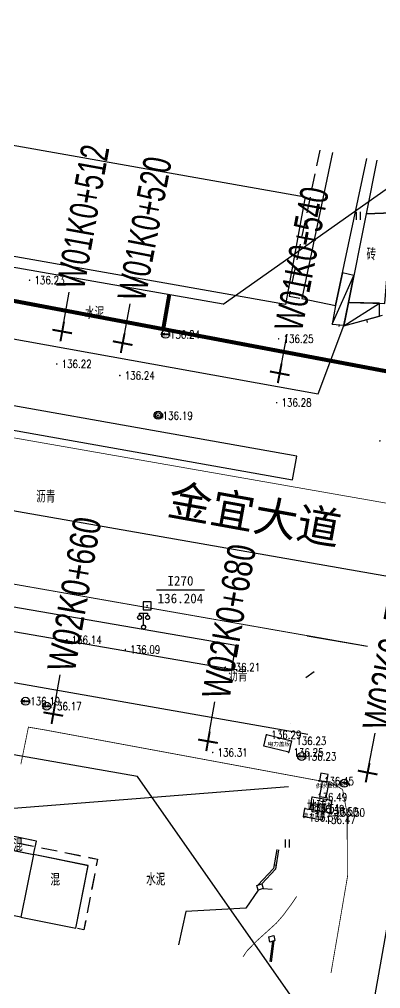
# Model space of a CAD drawing. Extents: x 529262 to 576451, y 2694391 to 2717535.
# Drawn here: x 562501 to 562546.2, y 2710923.4 to 2711044.5 of the extents above; entities that cross this region are included whole.
import ezdxf
from ezdxf.enums import TextEntityAlignment as Align
from ezdxf.xclip import XClip

# ---------------------------------------------------------------- set-up
doc = ezdxf.new("R2010")
doc.units = 0
doc.header["$XCLIPFRAME"] = 0
doc.linetypes.add('X1', pattern=[5, 4, -1])
doc.linetypes.add('X5', pattern=[3, 2, -1])
doc.layers.add('ASSIST', color=7, linetype='Continuous', plot=False)
for name, color, linetype in [('a红线图', 1, 'Continuous'), ('COMPONENT', 8, 'Continuous'), ('DLDW', 8, 'Continuous'), ('DLSS', 4, 'Continuous'), ('GCD', 8, 'Continuous'), ('GPSCOMMON', 7, 'Continuous'), ('GXYZ', 8, 'Continuous'), ('JMD', 8, 'Continuous'), ('KZD', 8, 'Continuous'), ('PP-COM', 7, 'Continuous'), ('RD-中线', 40, 'Continuous'), ('RD-红线', 7, 'Continuous'), ('RD-路名', 7, 'Continuous'), ('ZBTZ', 8, 'Continuous'), ('ZJ', 7, 'Continuous'), ('桩号标注_W01-', 7, 'Continuous'), ('桩号标注_W02-', 7, 'Continuous')]:
    doc.layers.add(name, color=color, linetype=linetype)
doc.styles.add('HZ', font='rs.shx', dxfattribs={"width": 0.8, "bigfont": 'hztxt.shx'})
doc.styles.add('JieTuHzTxt', font='smsim.shx', dxfattribs={"width": 0.7, "bigfont": 'smfs.shx'})
doc.styles.add('SEMDI', font='smsim.shx', dxfattribs={"width": 0.75, "bigfont": 'smfs.shx'})
doc.styles.add('宋体', font='', dxfattribs={"width": 0.75})
doc.styles.add('等线体', font='simhei.ttf')
doc.styles.add('黑体', font='simhei.ttf')
doc.styles.get('宋体').set_extended_font_data('SimSun')
doc.linetypes.add('1161', pattern='A,0,[149,AAA.SHX,S=0.15,R=0,X=0,Y=0],-1.6', length=1.6)

# ---------------------------------------------------------------- blocks, each defined once
blk = doc.blocks.new('A$C19FD0107')
at = {"layer": 'RD-中线', "color": 8}
blk.add_lwpolyline([(-8443.29, 16582.93), (-8702.79, 16628.34)], dxfattribs=at)
blk.add_lwpolyline([(-8653.59, 15420.76), (-8495.76, 16292.39, -0.00211), (-8495.3, 16294.88), (-8485.75, 16345.17, 0.002827), (-8485.14, 16348.51), (-8448.87, 16552.15, -0.000671), (-8448.63, 16553.47), (-8443.3, 16582.94)], format="xyb", dxfattribs=at)
at = {"layer": 'RD-红线', "color": 8}
for points in [[(-8471.5, 16618.33), (-8661.58, 16651.59)], [(-8482.21, 16559.29), (-8668.33, 16591.86)]]:
    blk.add_lwpolyline(points, dxfattribs=at)
blk.add_lwpolyline([(-8471.5, 16618.33), (-8442.57, 16638.66, 0.41438)], format="xyb", dxfattribs=at)
at = {"layer": 'RD-红线', "color": 8, "linetype": 'Continuous'}
blk.add_lwpolyline([(-8461.9, 16530.28), (-8482.21, 16559.29, 0.415102)], format="xyb", dxfattribs=at)
blk = doc.blocks.new('GC200')
at = {"linetype": 'Continuous', "const_width": 0.2, "flags": 128}
blk.add_lwpolyline([(-0.1, 0, 1), (0.1, 0, 1)], format="xyb", close=True, dxfattribs=at)
blk = doc.blocks.new('gc097')
at = {"color": 8}
for p, q in [((-1, 2.9), (-1, 3.5)), ((-1, 3.5), (1, 3.5)), ((0, 0.5), (0, 3.5)), ((1, 3.5), (1, 2.9))]:
    blk.add_line(p, q, dxfattribs=at)
for centre in [(-1, 2.4), (1, 2.4), (0, 0)]:
    blk.add_circle(centre, 0.5, dxfattribs=at)
blk = doc.blocks.new('gc115')
at = {"color": 8}
blk.add_lwpolyline([(-1, -1), (1, -1), (1, 1), (-1, 1)], close=True, dxfattribs=at)
blk.add_point((0, 0), dxfattribs=at)
blk = doc.blocks.new('gc121')
at = {"color": 8}
for p, q in [((-0.5, -1), (-0.5, 1)), ((0.5, -1), (0.5, 1))]:
    blk.add_line(p, q, dxfattribs=at)
blk = doc.blocks.new('gcbj0109')
at = {"linetype": 'Continuous'}
for radius in [1, 0.645]:
    blk.add_circle((0, 0), radius, dxfattribs=at)
blk = doc.blocks.new('gcbj0101')
blk.add_line((-1, 0), (1, 0))
blk.add_circle((0, 0), 1)
blk = doc.blocks.new('gcbj0111')
blk.add_circle((0, 0), 1)
for centre, start, end in [((-0.43, -0.55), 52.0967, 144.3058), ((0.43, 0.55), 232.0967, 324.3058)]:
    blk.add_arc(centre, 0.694, start, end)

msp = doc.modelspace()

# ---------------------------------------------------------------- linework, layer by layer
at = {"layer": 'ASSIST', "linetype": 'Continuous', "elevation": -143.229, "flags": 128}
msp.add_lwpolyline([(562534.887, 2710956.546), (562534.887, 2710956.546)], dxfattribs=at)
msp.add_lwpolyline([(562534.887, 2710956.546), (562534.887, 2710956.546)], dxfattribs=at)
at = {"layer": 'a红线图', "color": 8, "lineweight": 0, "elevation": 137.005}
msp.add_lwpolyline([(562776.02, 2710943.93), (562313.747, 2711024.878)], dxfattribs=at)
msp.add_lwpolyline([(562776.02, 2710943.93), (562313.747, 2711024.878)], dxfattribs=at)
at = {"layer": 'DLSS', "color": 8, "linetype": 'Continuous'}
msp.add_line((562537.902, 2710962.965, -143.229), (562536.852, 2710962.234, -143.229), dxfattribs=at)
at = {"layer": 'DLSS', "color": 8, "linetype": 'Continuous', "const_width": 0.1, "elevation": -143.229}
msp.add_lwpolyline([(562392.809, 2710992.832), (562482.981, 2710976.963), (562537.001, 2710967.487)], dxfattribs=at)
at = {"layer": 'DLSS', "color": 8, "linetype": 'Continuous', "const_width": 0.1}
msp.add_lwpolyline([(562392.821, 2710992.845), (562482.993, 2710976.976), (562537.013, 2710967.5)], dxfattribs=at)
at = {"layer": 'DLSS', "linetype": 'Continuous', "const_width": 0.1, "flags": 128}
msp.add_lwpolyline([(562501.199, 2710951.431), (562502.145, 2710956.06), (562504.238, 2710955.705)], dxfattribs=at)
at = {"layer": 'DLSS', "linetype": 'X1', "const_width": 0.1, "flags": 128}
msp.add_lwpolyline([(562504.238, 2710955.705), (562538.162, 2710949.428), (562538.77, 2710949.355), (562539.919, 2710949.215), (562541.447, 2710948.261), (562542.013, 2710945.264), (562542.042, 2710937.831), (562542.054, 2710937.356), (562539.998, 2710925.35)], dxfattribs=at)
at = {"layer": 'DLSS', "color": 8, "linetype": 'Continuous', "const_width": 0.1, "elevation": 135.956, "flags": 128}
msp.add_lwpolyline([(562529.001, 2710927.374), (562529.468, 2710928.079), (562530.667, 2710929.31), (562533.164, 2710931.573), (562534.015, 2710932.55), (562535.117, 2710934.04), (562535.701, 2710934.903)], dxfattribs=at)
at = {"layer": 'GPSCOMMON', "const_width": 0.5}
for points in [[(562460.196, 2711016.893), (562550.384, 2710999.877)], [(562519.01, 2711005.797), (562519.764, 2711010.107)]]:
    msp.add_lwpolyline(points, dxfattribs=at)
at = {"layer": 'JMD', "linetype": 'Continuous'}
for p, q in [((562540.148, 2711006.397), (562542.842, 2711012.509)), ((562541.6, 2711006.227), (562546.07, 2711009.035)), ((562541.03, 2711006.125), (562541.046, 2711006.324)), ((562544.563, 2711006.608), (562544.46, 2711006.995)), ((562534.682, 2710948.62, -143.229), (562500.262, 2710945.894, -143.229)), ((562533.124, 2710938.792, 136.08), (562532.877, 2710938.833, 136.08))]:
    msp.add_line(p, q, dxfattribs=at)
at = {"layer": 'JMD', "linetype": 'Continuous', "flags": 128}
for points in [[(562536.783, 2711022.316), (562534.306, 2711008.856), (562459.233, 2711022.133), (562459.574, 2711024.039), (562444.141, 2711026.769), (562446.2, 2711038.336)], [(562542.167, 2711009.135), (562546.733, 2711009.018), (562547.637, 2711020.311), (562544.38, 2711020.189)], [(562541.436, 2711012.814), (562541.436, 2711012.814), (562540.576, 2711008.753), (562540.148, 2711006.397), (562541.61, 2711006.278), (562542.167, 2711009.135), (562542.842, 2711012.509)], [(562541.6, 2711006.227), (562546.054, 2711007.423), (562546.07, 2711009.035), (562542.167, 2711009.135)], [(562531.944, 2710955.124), (562535.055, 2710954.352), (562534.71, 2710952.919), (562531.599, 2710953.691)], [(562538.554, 2710949.337), (562539.463, 2710949.2), (562539.632, 2710950.163), (562538.723, 2710950.3)], [(562538.895, 2710949.254), (562538.546, 2710947.376), (562539.403, 2710947.288), (562539.752, 2710949.165)], [(562537.638, 2710947.337), (562540.104, 2710946.927), (562539.863, 2710945.373), (562537.398, 2710945.782)], [(562536.726, 2710945.904), (562539.06, 2710945.5), (562538.903, 2710944.443), (562536.57, 2710944.847)]]:
    msp.add_lwpolyline(points, close=True, dxfattribs=at)
at = {"layer": 'JMD', "linetype": 'X5', "flags": 128}
for points in [[(562538.608, 2711028.156), (562534.762, 2711009.92), (562536.343, 2711009.603)], [(562463.371, 2710948.173), (562463.6, 2710949.156), (562510.791, 2710939.573), (562509.082, 2710930.725), (562508.095, 2710930.937)]]:
    msp.add_lwpolyline(points, dxfattribs=at)
at = {"layer": 'JMD', "linetype": 'Continuous', "flags": 128}
for points in [[(562540.198, 2711027.879), (562536.343, 2711009.603), (562540.576, 2711008.753), (562544.471, 2711027.137)], [(562545.728, 2711026.919), (562544.38, 2711020.189), (562547.637, 2711020.311), (562549.897, 2711020.396), (562549.663, 2711026.235)], [(562541.6, 2711006.227), (562546.434, 2711007.525)], [(562540.148, 2711006.397), (562541.61, 2711006.278)]]:
    msp.add_lwpolyline(points, dxfattribs=at)
at = {"layer": 'JMD', "linetype": 'Continuous', "elevation": -143.229}
msp.add_lwpolyline([(562502.77, 2710940.144), (562501.201, 2710932.312), (562461.817, 2710940.344), (562463.359, 2710948.16)], close=True, dxfattribs=at)
at = {"layer": 'JMD', "linetype": 'Continuous'}
msp.add_lwpolyline([(562502.782, 2710940.157), (562501.213, 2710932.325), (562461.829, 2710940.357), (562463.371, 2710948.173)], close=True, dxfattribs=at)
at = {"layer": 'JMD', "linetype": 'X5', "elevation": -143.229, "flags": 128}
msp.add_lwpolyline([(562463.359, 2710948.16), (562463.589, 2710949.143), (562510.779, 2710939.56), (562509.07, 2710930.712), (562508.083, 2710930.924)], dxfattribs=at)
at = {"layer": 'JMD', "linetype": 'Continuous', "flags": 128}
for points, elevation in [([(562502.77, 2710940.144), (562503.141, 2710941.797), (562499.713, 2710942.505), (562499.44, 2710940.822)], -670.06), ([(562502.782, 2710940.157), (562503.153, 2710941.81), (562499.725, 2710942.518), (562499.452, 2710940.834)], -526.831), ([(562501.201, 2710932.312), (562508.083, 2710930.924), (562509.625, 2710938.74), (562502.77, 2710940.144)], -6.745), ([(562501.213, 2710932.325), (562508.095, 2710930.937), (562509.637, 2710938.753), (562502.782, 2710940.157)], 136.484), ([(562531.353, 2710936.501), (562531.52, 2710935.905), (562530.899, 2710935.677), (562530.732, 2710936.273)], 28.436), ([(562532.831, 2710930.023), (562532.967, 2710929.388), (562532.361, 2710929.205), (562532.225, 2710929.84)], 28.371)]:
    msp.add_lwpolyline(points, close=True, dxfattribs=dict(at, elevation=elevation))
at = {"layer": 'JMD', "linetype": 'Continuous', "elevation": 136.08, "flags": 128}
for points in [[(562533.199, 2710940.785), (562532.808, 2710938.414), (562530.828, 2710936.309)], [(562533.446, 2710940.744), (562533.043, 2710938.298), (562531.353, 2710936.501)]]:
    msp.add_lwpolyline(points, dxfattribs=at)
at = {"layer": 'JMD', "linetype": 'Continuous'}
for points in [[(562532.678, 2710929.301), (562532.349, 2710926.758)], [(562532.835, 2710929.348), (562532.497, 2710926.73)]]:
    msp.add_lwpolyline(points, dxfattribs=at)
at = {"layer": 'KZD', "linetype": 'Continuous'}
msp.add_line((562518.161, 2710973.236), (562524.161, 2710973.236), dxfattribs=at)
at = {"layer": 'ZBTZ', "linetype": '1161', "flags": 128}
for points in [[(562310.328, 2711063.45), (562315.702, 2711037.821), (562321.233, 2711036.112), (562375.051, 2711026.697), (562418.608, 2711019.281), (562538.399, 2710997.696), (562541.589, 2711006.267)], [(562537.106, 2710955.149), (562300.817, 2710996.61)], [(562537.013, 2710967.5), (562544.579, 2710966.172)]]:
    msp.add_lwpolyline(points, dxfattribs=at)
for points in [[(562535.703, 2710989.913), (562314.36, 2711029.257), (562313.934, 2711026.288), (562535.177, 2710986.959)], [(562528.101, 2710966.262), (562312.346, 2711003.478), (562311.8, 2711000.527), (562311.8, 2711000.527), (562527.591, 2710963.305)]]:
    msp.add_lwpolyline(points, close=True, dxfattribs=at)
at = {"layer": 'ZBTZ', "linetype": '1161', "elevation": -143.229, "flags": 128}
msp.add_lwpolyline([(562537.001, 2710967.487), (562544.567, 2710966.16)], dxfattribs=at)
at = {"layer": 'ZBTZ', "linetype": '1161'}
for points in [[(562530.899, 2710935.677), (562529.346, 2710933.44), (562521.852, 2710933.021), (562520.919, 2710928.861)], [(562531.52, 2710935.905), (562532.632, 2710935.798)]]:
    msp.add_lwpolyline(points, dxfattribs=at)
at = {"layer": '桩号标注_W01-'}
for p, q in [((562506.372, 2711005.499), (562507.258, 2711010.42)), ((562513.935, 2711004.046), (562514.879, 2711008.956)), ((562533.576, 2711000.272), (562534.52, 2711005.182))]:
    msp.add_line(p, q, dxfattribs=at)
at = {"layer": '桩号标注_W01-', "const_width": 0.25}
for points in [[(562506.593, 2711006.729), (562506.15, 2711004.269)], [(562507.602, 2711005.277), (562505.141, 2711005.72)], [(562514.171, 2711005.273), (562513.7, 2711002.818)], [(562515.163, 2711003.81), (562512.708, 2711004.281)], [(562533.812, 2711001.5), (562533.34, 2710999.044)], [(562534.804, 2711000.036), (562532.349, 2711000.508)]]:
    msp.add_lwpolyline(points, dxfattribs=at)
at = {"layer": '桩号标注_W02-'}
for p, q in [((562505.254, 2710957.692), (562506.119, 2710962.617)), ((562524.607, 2710954.296), (562525.471, 2710959.221)), ((562544.579, 2710950.383), (562545.54, 2710955.29))]:
    msp.add_line(p, q, dxfattribs=at)
at = {"layer": '桩号标注_W02-', "const_width": 0.25}
for points in [[(562505.47, 2710958.923), (562505.038, 2710956.461)], [(562506.486, 2710957.476), (562504.023, 2710957.908)], [(562524.823, 2710955.528), (562524.391, 2710953.065)], [(562525.838, 2710954.08), (562523.375, 2710954.512)], [(562545.806, 2710950.143), (562543.352, 2710950.623)], [(562544.819, 2710951.61), (562544.339, 2710949.156)]]:
    msp.add_lwpolyline(points, dxfattribs=at)

# ---------------------------------------------------------------- block references
at = {"layer": 'COMPONENT', "linetype": 'Continuous', "xscale": 0.5, "yscale": 0.5}
for name, p in [('gcbj0101', (562519.296, 2711005.149)), ('gcbj0109', (562518.373, 2710995.041)), ('gcbj0101', (562501.783, 2710959.291)), ('gcbj0101', (562504.434, 2710958.681)), ('gcbj0101', (562536.325, 2710952.407)), ('gcbj0111', (562541.654, 2710949.05))]:
    msp.add_blockref(name, p, dxfattribs=at)
at = {"layer": 'DLDW', "linetype": 'Continuous', "xscale": 0.5, "yscale": 0.5, "zscale": 0.5}
msp.add_blockref('gc097', (562516.548, 2710968.554, -143.229), dxfattribs=at)
at = {"layer": 'DLDW', "color": 252, "linetype": 'Continuous', "xscale": 0.5, "yscale": 0.5, "zscale": 0.5}
msp.add_blockref('gc097', (562516.56, 2710968.567), dxfattribs=at)
at = {"layer": 'GCD', "linetype": 'Continuous'}
ref = msp.add_blockref('GC200', (562502.291, 2711011.906, 136.231), dxfattribs=dict(at, xscale=0.5, yscale=0.5, zscale=0.5))
ref.add_attrib('height', '136.23', dxfattribs={"linetype": 'Continuous', "height": 1, "style": 'HZ', "width": 0.8}).set_placement((562502.891, 2711011.906, 136.231), align=Align.MIDDLE_LEFT)
ref = msp.add_blockref('GC200', (562519.24, 2711005.119, 136.236), dxfattribs=dict(at, xscale=0.5, yscale=0.5, zscale=0.5))
ref.add_attrib('height', '136.24', dxfattribs={"linetype": 'Continuous', "height": 1, "style": 'HZ', "width": 0.8}).set_placement((562519.84, 2711005.119, 136.236), align=Align.MIDDLE_LEFT)
ref = msp.add_blockref('GC200', (562533.45, 2711004.585, 136.25), dxfattribs=dict(at, xscale=0.5, yscale=0.5, zscale=0.5))
ref.add_attrib('height', '136.25', dxfattribs={"linetype": 'Continuous', "height": 1, "style": 'HZ', "width": 0.8}).set_placement((562534.05, 2711004.585, 136.25), align=Align.MIDDLE_LEFT)
ref = msp.add_blockref('GC200', (562505.686, 2711001.44, 136.22), dxfattribs=dict(at, xscale=0.5, yscale=0.5, zscale=0.5))
ref.add_attrib('height', '136.22', dxfattribs={"linetype": 'Continuous', "height": 1, "style": 'HZ', "width": 0.8}).set_placement((562506.286, 2711001.44, 136.22), align=Align.MIDDLE_LEFT)
ref = msp.add_blockref('GC200', (562513.583, 2710999.998, 136.24), dxfattribs=dict(at, xscale=0.5, yscale=0.5, zscale=0.5))
ref.add_attrib('height', '136.24', dxfattribs={"linetype": 'Continuous', "height": 1, "style": 'HZ', "width": 0.8}).set_placement((562514.183, 2710999.998, 136.24), align=Align.MIDDLE_LEFT)
ref = msp.add_blockref('GC200', (562533.196, 2710996.608, 136.28), dxfattribs=dict(at, xscale=0.5, yscale=0.5, zscale=0.5))
ref.add_attrib('height', '136.28', dxfattribs={"linetype": 'Continuous', "height": 1, "style": 'HZ', "width": 0.8}).set_placement((562533.796, 2710996.608, 136.28), align=Align.MIDDLE_LEFT)
ref = msp.add_blockref('GC200', (562518.335, 2710994.979, 136.192), dxfattribs=dict(at, xscale=0.5, yscale=0.5, zscale=0.5))
ref.add_attrib('height', '136.19', dxfattribs={"linetype": 'Continuous', "height": 1, "style": 'HZ', "width": 0.8}).set_placement((562518.935, 2710994.979, 136.192), align=Align.MIDDLE_LEFT)
ref = msp.add_blockref('GC200', (562546.112, 2710991.831, 136.272), dxfattribs=dict(at, xscale=0.5, yscale=0.5, zscale=0.5))
ref.add_attrib('height', '136.27', dxfattribs={"linetype": 'Continuous', "height": 1, "style": 'HZ', "width": 0.8}).set_placement((562546.712, 2710991.831, 136.272), align=Align.MIDDLE_LEFT)
ref = msp.add_blockref('GC200', (562506.945, 2710966.966, 136.14), dxfattribs=dict(at, xscale=0.5, yscale=0.5, zscale=0.5))
ref.add_attrib('height', '136.14', dxfattribs={"linetype": 'Continuous', "height": 1, "style": 'HZ', "width": 0.8}).set_placement((562507.545, 2710966.966, 136.14), align=Align.MIDDLE_LEFT)
ref = msp.add_blockref('GC200', (562514.268, 2710965.753, 136.085), dxfattribs=dict(at, xscale=0.5, yscale=0.5, zscale=0.5))
ref.add_attrib('height', '136.09', dxfattribs={"linetype": 'Continuous', "height": 1, "style": 'HZ', "width": 0.8}).set_placement((562514.868, 2710965.753, 136.085), align=Align.MIDDLE_LEFT)
ref = msp.add_blockref('GC200', (562526.761, 2710963.545, 136.212), dxfattribs=dict(at, xscale=0.5, yscale=0.5, zscale=0.5))
ref.add_attrib('height', '136.21', dxfattribs={"linetype": 'Continuous', "height": 1, "style": 'HZ', "width": 0.8}).set_placement((562527.361, 2710963.545, 136.212), align=Align.MIDDLE_LEFT)
ref = msp.add_blockref('GC200', (562501.765, 2710959.287, 136.194), dxfattribs=dict(at, xscale=0.5, yscale=0.5, zscale=0.5))
ref.add_attrib('height', '136.19', dxfattribs={"linetype": 'Continuous', "height": 1, "style": 'HZ', "width": 0.8}).set_placement((562502.365, 2710959.287, 136.194), align=Align.MIDDLE_LEFT)
ref = msp.add_blockref('GC200', (562504.43, 2710958.664, 136.167), dxfattribs=dict(at, xscale=0.5, yscale=0.5, zscale=0.5))
ref.add_attrib('height', '136.17', dxfattribs={"linetype": 'Continuous', "height": 1, "style": 'HZ', "width": 0.8}).set_placement((562505.03, 2710958.664, 136.167), align=Align.MIDDLE_LEFT)
ref = msp.add_blockref('GC200', (562531.928, 2710955.106, 136.285), dxfattribs=dict(at, xscale=0.5, yscale=0.5, zscale=0.5))
ref.add_attrib('height', '136.29', dxfattribs={"linetype": 'Continuous', "height": 1, "style": 'HZ', "width": 0.8}).set_placement((562532.528, 2710955.106, 136.285), align=Align.MIDDLE_LEFT)
ref = msp.add_blockref('GC200', (562535.039, 2710954.334, 136.227), dxfattribs=dict(at, xscale=0.5, yscale=0.5, zscale=0.5))
ref.add_attrib('height', '136.23', dxfattribs={"linetype": 'Continuous', "height": 1, "style": 'HZ', "width": 0.8}).set_placement((562535.639, 2710954.334, 136.227), align=Align.MIDDLE_LEFT)
ref = msp.add_blockref('GC200', (562525.203, 2710952.894, 136.313), dxfattribs=dict(at, xscale=0.5, yscale=0.5, zscale=0.5))
ref.add_attrib('height', '136.31', dxfattribs={"linetype": 'Continuous', "height": 1, "style": 'HZ', "width": 0.8}).set_placement((562525.803, 2710952.894, 136.313), align=Align.MIDDLE_LEFT)
ref = msp.add_blockref('GC200', (562534.694, 2710952.901, 136.253), dxfattribs=dict(at, xscale=0.5, yscale=0.5, zscale=0.5))
ref.add_attrib('height', '136.25', dxfattribs={"linetype": 'Continuous', "height": 1, "style": 'HZ', "width": 0.8}).set_placement((562535.294, 2710952.901, 136.253), align=Align.MIDDLE_LEFT)
ref = msp.add_blockref('GC200', (562536.302, 2710952.392, 136.232), dxfattribs=dict(at, xscale=0.5, yscale=0.5, zscale=0.5))
ref.add_attrib('height', '136.23', dxfattribs={"linetype": 'Continuous', "height": 1, "style": 'HZ', "width": 0.8}).set_placement((562536.902, 2710952.392, 136.232), align=Align.MIDDLE_LEFT)
ref = msp.add_blockref('GC200', (562538.502, 2710949.313, 136.445), dxfattribs=dict(at, xscale=0.5, yscale=0.5, zscale=0.5))
ref.add_attrib('height', '136.45', dxfattribs={"linetype": 'Continuous', "height": 1, "style": 'HZ', "width": 0.8}).set_placement((562539.102, 2710949.313, 136.445), align=Align.MIDDLE_LEFT)
ref = msp.add_blockref('GC200', (562537.641, 2710947.305, 136.486), dxfattribs=dict(at, xscale=0.5, yscale=0.5, zscale=0.5))
ref.add_attrib('height', '136.49', dxfattribs={"linetype": 'Continuous', "height": 1, "style": 'HZ', "width": 0.8}).set_placement((562538.241, 2710947.305, 136.486), align=Align.MIDDLE_LEFT)
ref = msp.add_blockref('GC200', (562536.739, 2710945.904, 136.514), dxfattribs=dict(at, xscale=0.5, yscale=0.5, zscale=0.5))
ref.add_attrib('height', '136.51', dxfattribs={"linetype": 'Continuous', "height": 1, "style": 'HZ', "width": 0.8}).set_placement((562537.339, 2710945.904, 136.514), align=Align.MIDDLE_LEFT)
ref = msp.add_blockref('GC200', (562537.329, 2710945.819, 136.487), dxfattribs=dict(at, xscale=0.5, yscale=0.5, zscale=0.5))
ref.add_attrib('height', '136.49', dxfattribs={"linetype": 'Continuous', "height": 1, "style": 'HZ', "width": 0.8}).set_placement((562537.929, 2710945.819, 136.487), align=Align.MIDDLE_LEFT)
ref = msp.add_blockref('GC200', (562539.047, 2710945.538, 136.502), dxfattribs=dict(at, xscale=0.5, yscale=0.5, zscale=0.5))
ref.add_attrib('height', '136.50', dxfattribs={"linetype": 'Continuous', "height": 1, "style": 'HZ', "width": 0.8}).set_placement((562539.647, 2710945.538, 136.502), align=Align.MIDDLE_LEFT)
ref = msp.add_blockref('GC200', (562539.879, 2710945.383, 136.502), dxfattribs=dict(at, xscale=0.5, yscale=0.5, zscale=0.5))
ref.add_attrib('height', '136.50', dxfattribs={"linetype": 'Continuous', "height": 1, "style": 'HZ', "width": 0.8}).set_placement((562540.479, 2710945.383, 136.502), align=Align.MIDDLE_LEFT)
ref = msp.add_blockref('GC200', (562536.611, 2710944.782, 136.572), dxfattribs=dict(at, xscale=0.5, yscale=0.5, zscale=0.5))
ref.add_attrib('height', '136.57', dxfattribs={"linetype": 'Continuous', "height": 1, "style": 'HZ', "width": 0.8}).set_placement((562537.211, 2710944.782, 136.572), align=Align.MIDDLE_LEFT)
ref = msp.add_blockref('GC200', (562538.716, 2710944.486, 136.473), dxfattribs=dict(at, xscale=0.5, yscale=0.5, zscale=0.5))
ref.add_attrib('height', '136.47', dxfattribs={"linetype": 'Continuous', "height": 1, "style": 'HZ', "width": 0.8}).set_placement((562539.316, 2710944.486, 136.473), align=Align.MIDDLE_LEFT)
at = {"layer": 'KZD', "linetype": 'Continuous', "xscale": 0.5, "yscale": 0.5, "zscale": 0.5}
msp.add_blockref('gc115', (562517.008, 2710971.223, 136.204), dxfattribs=at)
at = {"layer": 'PP-COM'}
ref = msp.add_blockref('A$C19FD0107', (570997.993, 2694390.603), dxfattribs=at)
XClip(ref).set_block_clipping_path([(-9366.4383134884, 14428.6043910822), (-3328.4480743363, 17452.7484863754)])
at = {"layer": 'ZBTZ', "linetype": 'Continuous', "xscale": 0.5, "yscale": 0.5}
for p in [(562543.455, 2711019.95), (562534.573, 2710941.518)]:
    msp.add_blockref('gc121', p, dxfattribs=at)

# ---------------------------------------------------------------- texts
at = {"layer": 'GXYZ', "linetype": 'Continuous', "style": '宋体'}
for s, p in [('供水', (562519.323, 2711005.122)), ('电网', (562518.369, 2710994.968)), ('供水', (562501.81, 2710959.265)), ('供水', (562504.461, 2710958.655)), ('电力盖板', (562533.478, 2710953.981)), ('供水', (562536.352, 2710952.381)), ('供水盖板', (562539.502, 2710948.746)), ('燃气', (562541.709, 2710948.989)), ('电信盖板', (562538.799, 2710946.356)), ('电力盖板', (562537.928, 2710945.046))]:
    msp.add_text(s, height=0.5, dxfattribs=at).set_placement(p, align=Align.MIDDLE)
at = {"layer": 'JMD', "linetype": 'Continuous', "style": 'HZ', "width": 0.8}
for s, p in [('砖', (562545.638, 2711015.153)), ('混', (562501.429, 2710941.324, -143.229)), ('混', (562501.441, 2710941.336)), ('混', (562506.091, 2710936.997, -143.229)), ('混', (562506.102, 2710937.009))]:
    msp.add_text(s, height=1.5, dxfattribs=at).set_placement(p, align=Align.MIDDLE_RIGHT)
at = {"layer": 'KZD', "linetype": 'Continuous', "style": '等线体'}
for s, p in [('I270', (562521.161, 2710974.336)), ('136.204', (562521.161, 2710972.136))]:
    msp.add_text(s, height=1.2, dxfattribs=at).set_placement(p, align=Align.MIDDLE)
at = {"layer": 'RD-路名', "color": 7, "style": '黑体'}
for s, rotation, p in [('金宜大道', 349.78438, (562530.453, 2710982.771)), ('江头路', 80.08298, (562549.295, 2710920.875))]:
    msp.add_text(s, height=4, rotation=rotation, dxfattribs=at).set_placement(p, align=Align.MIDDLE)
at = {"layer": 'ZJ', "color": 8, "linetype": 'Continuous', "style": 'HZ', "width": 0.8}
for s, p in [('水泥', (562510.419, 2711007.919)), ('地砖', (562538.202, 2710946.21)), ('水泥', (562518.068, 2710937.109, -143.229)), ('水泥', (562518.08, 2710937.122))]:
    msp.add_text(s, height=1.5, dxfattribs=at).set_placement(p, align=Align.MIDDLE)
at = {"layer": 'ZJ', "color": 8, "linetype": 'Continuous', "ltscale": 0.5, "style": 'HZ', "width": 0.8}
for p in [(562504.315, 2710984.94), (562528.345, 2710962.589)]:
    msp.add_text('沥青', height=1.5, dxfattribs=at).set_placement(p, align=Align.MIDDLE)
at = {"layer": '桩号标注_W01-', "style": 'JieTuHzTxt', "width": 0.7}
for s, rotation, p in [('W01K0+512', 79.7853, (562507.347, 2711010.912)), ('W01K0+520', 79.12418, (562514.973, 2711009.447)), ('W01K0+540', 79.12418, (562534.614, 2711005.673))]:
    msp.add_text(s, height=3.5, rotation=rotation, dxfattribs=at).set_placement(p, align=Align.MIDDLE_LEFT)
at = {"layer": '桩号标注_W02-', "style": 'SEMDI', "width": 0.75}
for s, rotation, p in [('W02K0+660', 80.04775, (562506.205, 2710963.109)), ('W02K0+680', 80.04775, (562525.557, 2710959.714)), ('W02K0+700', 78.91431, (562545.637, 2710955.78))]:
    msp.add_text(s, height=3.5, rotation=rotation, dxfattribs=at).set_placement(p, align=Align.MIDDLE_LEFT)

doc.saveas('drawing.dxf')
